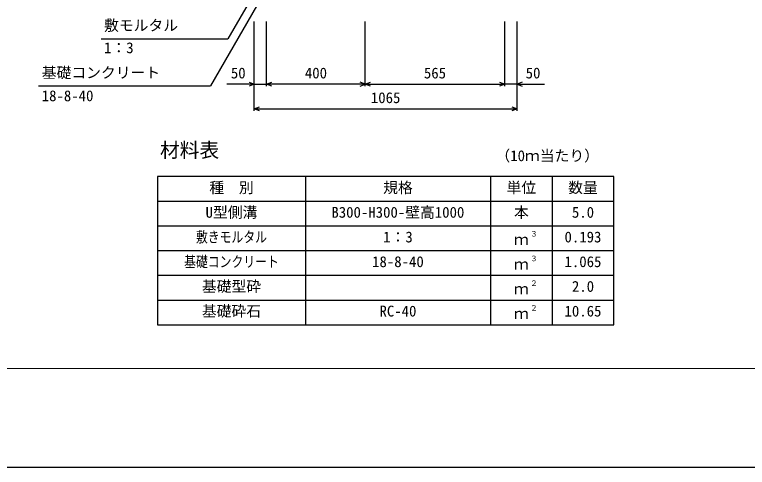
# Model space of a CAD drawing. Units: millimetres, scale not verified. Extents: x -16800 to 16800, y -5940 to 5940.
# Drawn here: x 3481 to 6451, y -5940 to -4107 of the extents above; entities that cross this region are included whole.
import ezdxf
from ezdxf.enums import TextEntityAlignment as Align

# ---------------------------------------------------------------- set-up
doc = ezdxf.new("R2010")
doc.units = ezdxf.units.MM
doc.header["$LTSCALE"] = 20
for name, color, linetype, lineweight in [('0-0_DIM', 7, 'Continuous', 25), ('0-1_Defpoints', 5, 'Continuous', 25), ('0-3_HYO', 3, 'Continuous', 25), ('0-4_HYO2', 4, 'Continuous', 25), ('0-6_TXT', 7, 'Continuous', 25), ('0-7_WAKU', 3, 'Continuous', 13)]:
    doc.layers.add(name, color=color, linetype=linetype, lineweight=lineweight)
doc.styles.add('ＭＳ ゴシック', font='')
doc.styles.get('ＭＳ ゴシック').set_extended_font_data('MS Gothic')

msp = doc.modelspace()

# ---------------------------------------------------------------- linework, layer by layer
at = {"layer": '0-0_DIM'}
for p, q in [((4560.87, -3831.67), (4345.6, -4204.52)), ((4558.23, -3904.18), (4274.38, -4395.82)), ((4452.6, -4496.14), (4452.6, -4134.77)), ((4502.6, -4396.14), (4502.6, -4134.77)), ((4902.6, -4396.14), (4902.6, -4134.77)), ((5467.6, -4396.14), (5467.6, -4134.77)), ((5517.6, -4496.14), (5517.6, -4134.77)), ((3832.37, -4204.52), (4345.6, -4204.52)), ((4452.6, -4388.64), (4340.81, -4388.64)), ((4452.6, -4388.64), (4502.6, -4388.64)), ((4902.6, -4388.64), (4502.6, -4388.64)), ((4902.6, -4388.64), (5467.6, -4388.64)), ((5517.6, -4388.64), (5467.6, -4388.64)), ((5517.6, -4388.64), (5629.4, -4388.64)), ((3577.38, -4395.82), (4274.38, -4395.82)), ((4452.6, -4488.64), (5517.6, -4488.64))]:
    msp.add_line(p, q, dxfattribs=at)
for points in [[(4431.46, -4380.94), (4452.6, -4388.64), (4431.46, -4396.33)], [(4523.75, -4396.33), (4502.6, -4388.64), (4523.75, -4380.94)], [(4881.46, -4396.33), (4902.6, -4388.64), (4881.46, -4380.94)], [(4923.75, -4396.33), (4902.6, -4388.64), (4923.75, -4380.94)], [(5446.46, -4380.94), (5467.6, -4388.64), (5446.46, -4396.33)], [(5538.75, -4380.94), (5517.6, -4388.64), (5538.75, -4396.33)], [(4473.75, -4496.33), (4452.6, -4488.64), (4473.75, -4480.94)], [(5496.46, -4480.94), (5517.6, -4488.64), (5496.46, -4496.33)]]:
    msp.add_lwpolyline(points, dxfattribs=at)
at = {"layer": '0-1_Defpoints'}
msp.add_lwpolyline([(0, -5940), (16800, -5940), (16800, 5940), (0, 5940)], close=True, dxfattribs=at)
at = {"layer": '0-3_HYO'}
for p, q in [((4660.1, -4762.59), (4660.1, -5362.59)), ((5410.1, -4762.59), (5410.1, -5362.59)), ((5660.1, -4762.59), (5660.1, -5362.59)), ((4060.1, -4862.59), (5910.1, -4862.59))]:
    msp.add_line(p, q, dxfattribs=at)
msp.add_lwpolyline([(4060.1, -5362.59), (5910.1, -5362.59), (5910.1, -4762.59), (4060.1, -4762.59)], close=True, dxfattribs=at)
at = {"layer": '0-4_HYO2'}
for p, q in [((4060.1, -4962.59), (5910.1, -4962.59)), ((4060.1, -5062.59), (5910.1, -5062.59)), ((4060.1, -5162.59), (5910.1, -5162.59)), ((4060.1, -5262.59), (5910.1, -5262.59))]:
    msp.add_line(p, q, dxfattribs=at)
at = {"layer": '0-7_WAKU'}
msp.add_lwpolyline([(400, -5540), (16400, -5540), (16400, 5540), (400, 5540)], close=True, dxfattribs=at)

# ---------------------------------------------------------------- texts
at = {"layer": '0-0_DIM', "style": 'ＭＳ ゴシック'}
for s, p in [('敷モルタル', (3843.5, -4185.79)), ('1：3', (3843.5, -4276.48)), ('基礎コンクリート', (3590.93, -4377.08)), ('50', (4357.6, -4378.64)), ('400', (4657.6, -4378.64)), ('565', (5140.1, -4378.64)), ('50', (5552.6, -4378.64)), ('18-8-40', (3590.93, -4470.9)), ('1065', (4925.1, -4478.64))]:
    msp.add_text(s, height=43.99, dxfattribs=at).set_placement(p, align=Align.BOTTOM_LEFT)
at = {"layer": '0-6_TXT', "style": 'ＭＳ ゴシック'}
for s, height, p in [('材料表', 58.65, (4070.1, -4702.59)), ('（10ｍ当たり）', 43.99, (5430.1, -4713.59)), ('種\u3000別', 43.99, (4270.1, -4842.59)), ('規格', 43.99, (4975.1, -4842.59)), ('単位', 43.99, (5475.1, -4842.59)), ('数量', 43.99, (5725.1, -4842.59)), ('U型側溝', 43.99, (4255.1, -4942.59)), ('B300-H300-壁高1000', 43.99, (4765.1, -4942.59)), ('本', 43.99, (5505.1, -4942.59)), ('5.0', 43.99, (5740.1, -4942.59)), ('1：3', 43.99, (4975.1, -5042.59)), ('３', 21.99, (5570.65, -5012.22)), ('0.193', 43.99, (5710.1, -5042.59)), ('ｍ', 43.99, (5505.1, -5052.59)), ('18-8-40', 43.99, (4930.1, -5142.59)), ('ｍ', 43.99, (5505.1, -5152.59)), ('３', 21.99, (5570.65, -5112.22)), ('1.065', 43.99, (5710.1, -5142.59)), ('基礎型砕', 43.99, (4240.1, -5242.59)), ('２', 21.99, (5570.65, -5212.22)), ('2.0', 43.99, (5740.1, -5242.59)), ('ｍ', 43.99, (5505.1, -5252.59)), ('基礎砕石', 43.99, (4240.1, -5342.59)), ('RC-40', 43.99, (4960.1, -5342.59)), ('２', 21.99, (5570.65, -5312.22)), ('10.65', 43.99, (5710.1, -5342.59)), ('ｍ', 43.99, (5505.1, -5352.59))]:
    msp.add_text(s, height=height, dxfattribs=at).set_placement(p, align=Align.BOTTOM_LEFT)
at = {"layer": '0-6_TXT', "style": 'ＭＳ ゴシック', "width": 0.8}
for s, p in [('敷きモルタル', (4216.1, -5042.59)), ('基礎コンクリート', (4168.1, -5142.59))]:
    msp.add_text(s, height=43.99, dxfattribs=at).set_placement(p, align=Align.BOTTOM_LEFT)

doc.saveas('drawing.dxf')
